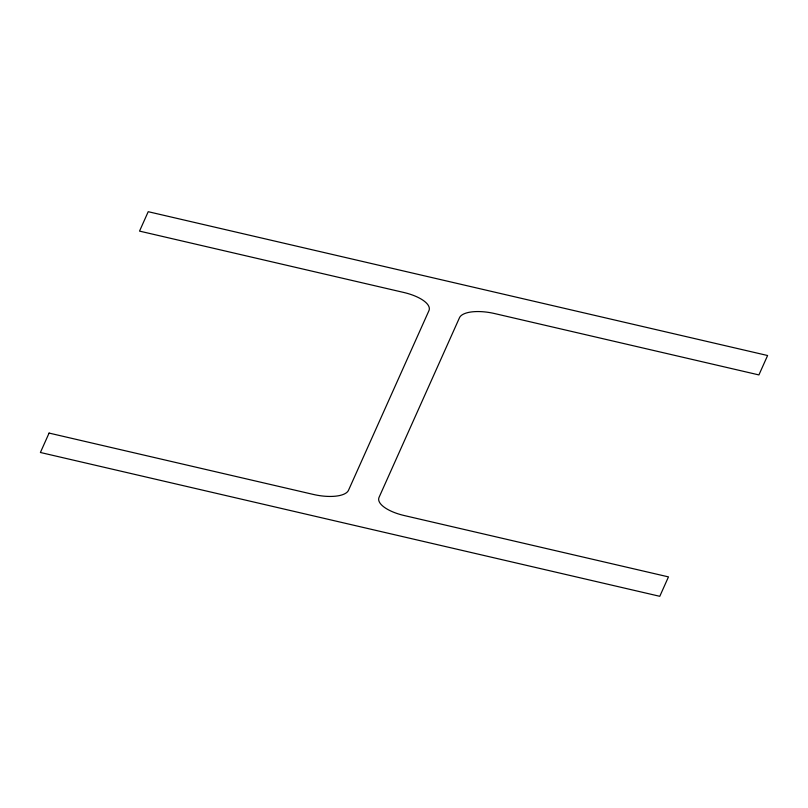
<?xml version="1.0" encoding="UTF-8"?>
<svg xmlns="http://www.w3.org/2000/svg" width="808" height="808" viewBox="0 0 808 808"><rect width="100%" height="100%" fill="white"/><g stroke="black" fill="none" stroke-linecap="round" stroke-linejoin="round"><path stroke-width="1.21" d="M49.086 433.078L40.4 452.48L659.783 596.304L668.469 576.892L404.222 515.534A31.078 11.989 11.1 0 1 379.063 497.344L459.479 317.746A31.078 11.989 11.1 0 1 494.658 313.565L758.914 374.922L767.6 355.52L148.218 211.696L139.531 231.108L403.778 292.466A31.078 11.989 11.1 0 1 428.937 310.656L348.521 490.254A31.078 11.989 11.1 0 1 313.342 494.435L49.086 433.078"/></g></svg>
